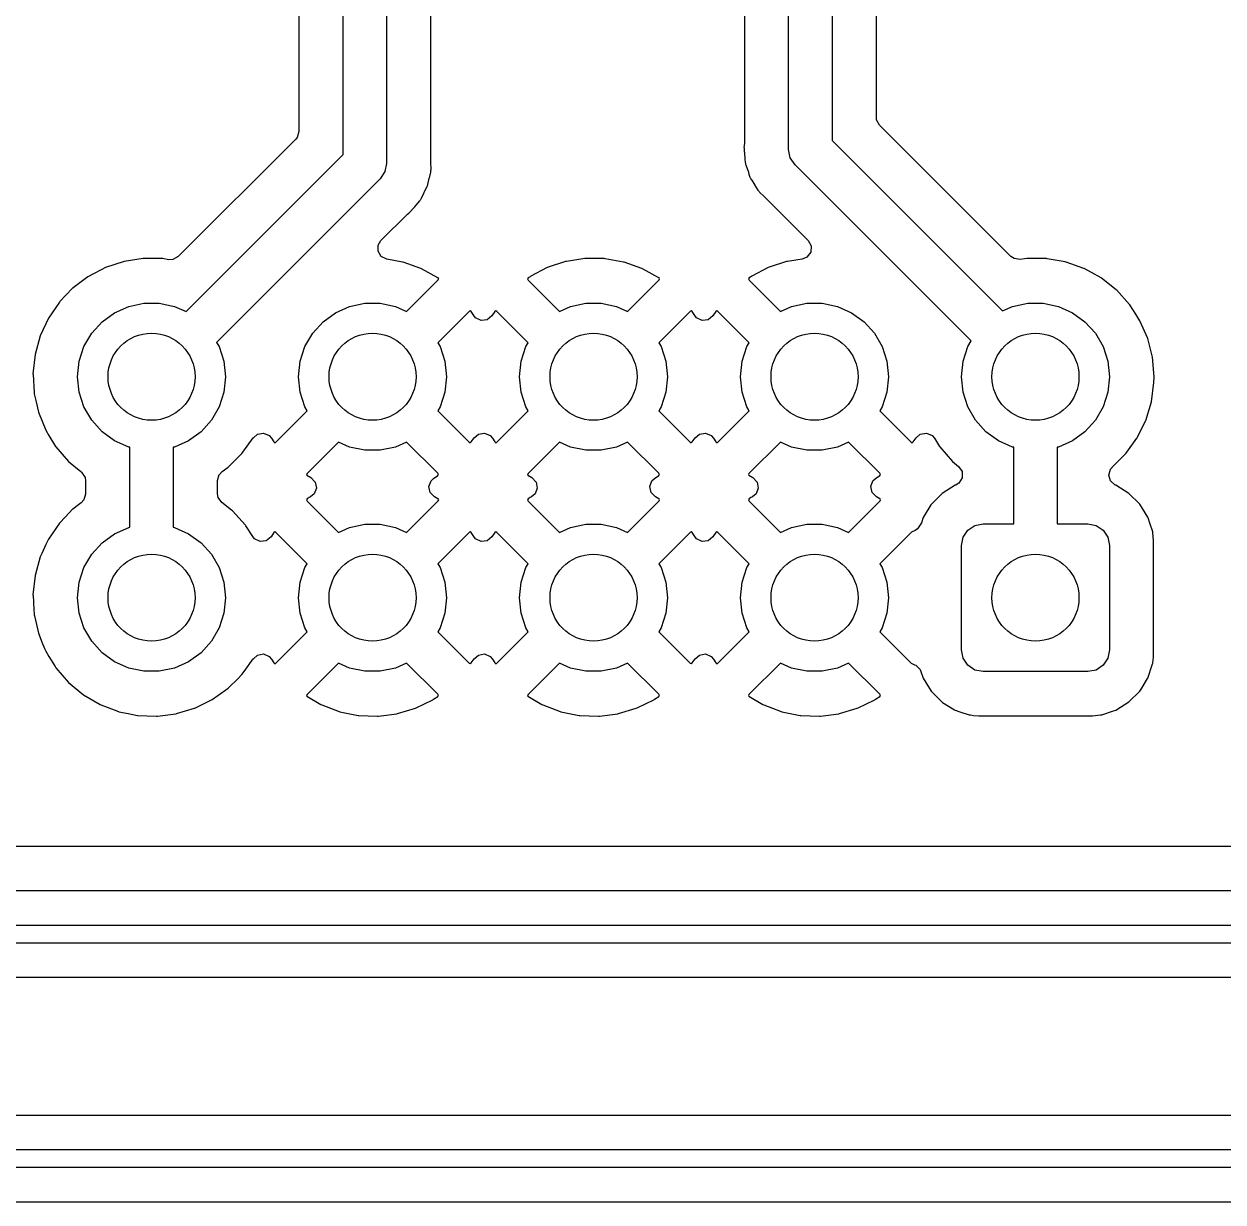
# Model space of a CAD drawing. Extents: x 83 to 135, y -230 to -45.
# Drawn here: x 102.67 to 116.46, y -229.83 to -216.29 of the extents above; entities that cross this region are included whole.
import ezdxf

# ---------------------------------------------------------------- set-up
doc = ezdxf.new("R2010")
doc.units = 0
doc.layers.add('BLACK', color=7, linetype='CONTINUOUS')

msp = doc.modelspace()

# ---------------------------------------------------------------- linework, layer by layer
at = {"layer": 'BLACK', "linetype": 'CONTINUOUS'}
for p, q in [((111.462, -217.732), (111.462, -210.94)), ((111.962, -210.94), (111.962, -217.628)), ((110.954, -211.317), (110.954, -217.665)), ((106.342, -217.789), (106.342, -211.62)), ((106.842, -211.62), (106.842, -217.893)), ((112.471, -217.366), (112.471, -212.149)), ((105.834, -212.251), (105.834, -217.526)), ((107.351, -217.88), (107.351, -212.251)), ((112.474, -217.392), (112.471, -217.366)), ((112.508, -217.455), (112.474, -217.392)), ((114.015, -218.962), (112.508, -217.455)), ((105.797, -217.615), (104.447, -218.965)), ((105.814, -217.594), (105.797, -217.615)), ((105.834, -217.526), (105.814, -217.594)), ((110.951, -217.693), (110.949, -217.705)), ((110.949, -217.705), (110.95, -217.713)), ((110.95, -217.713), (110.95, -217.713)), ((110.95, -217.713), (110.953, -217.758)), ((110.952, -217.684), (110.951, -217.693)), ((110.954, -217.665), (110.952, -217.684)), ((111.481, -217.828), (111.462, -217.732)), ((111.962, -217.628), (113.922, -219.588)), ((104.536, -219.596), (106.342, -217.789)), ((106.842, -217.893), (106.823, -217.988)), ((107.351, -217.883), (107.351, -217.88)), ((107.353, -217.961), (107.351, -217.883)), ((110.953, -217.758), (110.954, -217.768)), ((110.954, -217.768), (110.954, -217.776)), ((110.954, -217.776), (110.954, -217.78)), ((110.954, -217.78), (110.957, -217.804)), ((110.957, -217.804), (110.958, -217.809)), ((110.958, -217.809), (110.96, -217.844)), ((110.96, -217.844), (110.964, -217.882)), ((110.964, -217.882), (110.966, -217.889)), ((110.966, -217.889), (110.967, -217.895)), ((111.536, -217.909), (111.481, -217.828)), ((106.823, -217.988), (106.769, -218.069)), ((107.333, -218.058), (107.349, -217.992)), ((107.349, -217.992), (107.35, -217.987)), ((107.35, -217.987), (107.351, -217.976)), ((107.351, -217.972), (107.352, -217.968)), ((107.351, -217.976), (107.351, -217.972)), ((107.351, -217.976), (107.351, -217.976)), ((107.352, -217.968), (107.353, -217.961)), ((110.967, -217.895), (110.968, -217.9)), ((110.968, -217.9), (110.969, -217.908)), ((110.969, -217.908), (110.994, -217.976)), ((110.994, -217.976), (110.996, -217.98)), ((110.996, -217.98), (111.007, -218.017)), ((111.007, -218.017), (111.018, -218.05)), ((113.561, -219.934), (111.536, -217.909)), ((106.769, -218.069), (104.888, -219.95)), ((107.282, -218.209), (107.308, -218.159)), ((107.308, -218.159), (107.31, -218.152)), ((107.31, -218.152), (107.312, -218.146)), ((107.312, -218.146), (107.314, -218.14)), ((107.314, -218.14), (107.317, -218.134)), ((107.317, -218.134), (107.332, -218.062)), ((107.332, -218.062), (107.333, -218.058)), ((111.018, -218.05), (111.022, -218.056)), ((111.022, -218.056), (111.024, -218.062)), ((111.024, -218.062), (111.027, -218.067)), ((111.027, -218.067), (111.03, -218.074)), ((111.03, -218.074), (111.034, -218.08)), ((111.034, -218.08), (111.034, -218.08)), ((111.034, -218.08), (111.07, -218.135)), ((111.07, -218.135), (111.072, -218.139)), ((111.072, -218.139), (111.11, -218.201)), ((107.231, -218.31), (107.234, -218.305)), ((107.234, -218.305), (107.238, -218.3)), ((107.238, -218.3), (107.242, -218.294)), ((107.242, -218.294), (107.273, -218.228)), ((107.273, -218.228), (107.275, -218.224)), ((107.275, -218.224), (107.282, -218.209)), ((111.11, -218.201), (111.114, -218.205)), ((111.114, -218.205), (111.114, -218.205)), ((111.114, -218.205), (111.117, -218.209)), ((111.117, -218.209), (111.117, -218.209)), ((111.117, -218.209), (111.12, -218.212)), ((111.12, -218.212), (111.123, -218.216)), ((111.123, -218.216), (111.127, -218.222)), ((111.127, -218.222), (111.132, -218.227)), ((111.132, -218.227), (111.183, -218.275)), ((111.183, -218.275), (111.185, -218.277)), ((111.185, -218.277), (111.687, -218.779)), ((107.118, -218.446), (107.147, -218.411)), ((107.147, -218.411), (107.154, -218.403)), ((107.154, -218.403), (107.16, -218.398)), ((107.16, -218.398), (107.165, -218.391)), ((107.165, -218.391), (107.178, -218.375)), ((107.178, -218.375), (107.18, -218.372)), ((107.18, -218.372), (107.223, -218.322)), ((107.223, -218.322), (107.228, -218.316)), ((107.223, -218.322), (107.223, -218.322)), ((107.228, -218.316), (107.231, -218.31)), ((106.776, -218.781), (107.081, -218.476)), ((107.081, -218.476), (107.096, -218.464)), ((107.096, -218.464), (107.107, -218.455)), ((107.107, -218.455), (107.113, -218.451)), ((107.107, -218.455), (107.107, -218.455)), ((107.113, -218.451), (107.118, -218.446)), ((107.118, -218.446), (107.118, -218.446)), ((106.743, -218.902), (106.746, -218.831)), ((106.746, -218.831), (106.776, -218.781)), ((111.687, -218.779), (111.721, -218.842)), ((111.721, -218.842), (111.716, -218.912)), ((104.045, -218.985), (103.824, -219.019)), ((104.05, -218.985), (104.045, -218.985)), ((104.194, -218.987), (104.05, -218.985)), ((104.05, -218.985), (104.05, -218.985)), ((104.268, -218.988), (104.194, -218.987)), ((104.336, -219), (104.268, -218.988)), ((104.447, -218.965), (104.385, -218.999)), ((106.78, -218.963), (106.743, -218.902)), ((106.843, -218.995), (106.78, -218.963)), ((107.023, -219.027), (106.843, -218.995)), ((109.12, -218.986), (108.909, -219.019)), ((109.13, -218.986), (109.12, -218.986)), ((109.343, -218.988), (109.13, -218.986)), ((109.353, -218.989), (109.343, -218.988)), ((109.563, -219.027), (109.353, -218.989)), ((111.617, -218.993), (111.449, -219.019)), ((111.673, -218.969), (111.617, -218.993)), ((111.716, -218.912), (111.673, -218.969)), ((114.053, -218.988), (114.015, -218.962)), ((114.123, -218.998), (114.053, -218.988)), ((114.173, -218.99), (114.123, -218.998)), ((114.2, -218.986), (114.173, -218.99)), ((114.205, -218.985), (114.2, -218.986)), ((114.2, -218.986), (114.2, -218.986)), ((114.21, -218.985), (114.205, -218.985)), ((114.354, -218.987), (114.21, -218.985)), ((114.21, -218.985), (114.21, -218.985)), ((114.428, -218.988), (114.354, -218.987)), ((114.433, -218.989), (114.428, -218.988)), ((114.643, -219.026), (114.433, -218.989)), ((114.433, -218.989), (114.433, -218.989)), ((103.567, -219.112), (103.465, -219.165)), ((103.612, -219.088), (103.567, -219.112)), ((103.824, -219.019), (103.612, -219.088)), ((104.385, -218.999), (104.336, -219)), ((107.033, -219.029), (107.023, -219.027)), ((107.234, -219.1), (107.033, -219.029)), ((107.243, -219.105), (107.234, -219.1)), ((107.43, -219.208), (107.243, -219.105)), ((108.687, -219.091), (108.498, -219.19)), ((108.697, -219.087), (108.687, -219.091)), ((108.899, -219.021), (108.697, -219.087)), ((108.909, -219.019), (108.899, -219.021)), ((109.573, -219.029), (109.563, -219.027)), ((109.774, -219.1), (109.573, -219.029)), ((109.783, -219.105), (109.774, -219.1)), ((109.97, -219.208), (109.783, -219.105)), ((111.227, -219.091), (111.038, -219.19)), ((111.237, -219.087), (111.227, -219.091)), ((111.439, -219.021), (111.237, -219.087)), ((111.449, -219.019), (111.439, -219.021)), ((114.648, -219.027), (114.643, -219.026)), ((114.643, -219.026), (114.643, -219.026)), ((114.653, -219.029), (114.648, -219.027)), ((114.854, -219.1), (114.653, -219.029)), ((114.653, -219.029), (114.653, -219.029)), ((114.859, -219.102), (114.854, -219.1)), ((114.854, -219.1), (114.854, -219.1)), ((114.978, -219.167), (114.859, -219.102)), ((103.409, -219.195), (103.239, -219.323)), ((103.414, -219.192), (103.409, -219.195)), ((103.409, -219.195), (103.409, -219.195)), ((103.465, -219.165), (103.414, -219.192)), ((107.072, -219.594), (107.433, -219.232)), ((107.434, -219.21), (107.43, -219.208)), ((107.433, -219.232), (107.439, -219.221)), ((107.44, -219.22), (107.434, -219.21)), ((107.439, -219.221), (107.44, -219.22)), ((108.47, -219.21), (108.461, -219.221)), ((108.461, -219.221), (108.468, -219.234)), ((108.468, -219.234), (108.828, -219.594)), ((108.49, -219.195), (108.47, -219.21)), ((108.498, -219.19), (108.49, -219.195)), ((109.612, -219.594), (109.973, -219.232)), ((109.974, -219.21), (109.97, -219.208)), ((109.973, -219.232), (109.98, -219.22)), ((109.98, -219.22), (109.974, -219.21)), ((111.01, -219.21), (111.001, -219.221)), ((111.001, -219.221), (111.008, -219.234)), ((111.008, -219.234), (111.368, -219.594)), ((111.03, -219.195), (111.01, -219.21)), ((111.038, -219.19), (111.03, -219.195)), ((115.019, -219.19), (114.978, -219.167)), ((115.054, -219.21), (115.019, -219.19)), ((115.058, -219.213), (115.054, -219.21)), ((115.226, -219.345), (115.058, -219.213)), ((115.058, -219.213), (115.058, -219.213)), ((103.231, -219.329), (103.085, -219.482)), ((103.235, -219.326), (103.231, -219.329)), ((103.239, -219.323), (103.235, -219.326)), ((115.23, -219.348), (115.226, -219.345)), ((115.226, -219.345), (115.226, -219.345)), ((115.38, -219.513), (115.23, -219.348)), ((103.081, -219.487), (102.955, -219.672)), ((103.085, -219.482), (103.081, -219.487)), ((103.715, -219.609), (103.877, -219.537)), ((103.877, -219.537), (104.051, -219.5)), ((104.051, -219.5), (104.229, -219.5)), ((104.229, -219.5), (104.403, -219.537)), ((104.403, -219.537), (104.536, -219.596)), ((106.255, -219.609), (106.417, -219.537)), ((106.417, -219.537), (106.591, -219.5)), ((106.591, -219.5), (106.769, -219.5)), ((106.769, -219.5), (106.943, -219.537)), ((106.943, -219.537), (107.072, -219.594)), ((108.828, -219.594), (108.957, -219.537)), ((108.957, -219.537), (109.131, -219.5)), ((109.131, -219.5), (109.309, -219.5)), ((109.309, -219.5), (109.483, -219.537)), ((109.483, -219.537), (109.612, -219.594)), ((111.368, -219.594), (111.497, -219.537)), ((111.497, -219.537), (111.671, -219.5)), ((111.671, -219.5), (111.849, -219.5)), ((111.849, -219.5), (112.023, -219.537)), ((112.023, -219.537), (112.185, -219.609)), ((113.922, -219.588), (114.037, -219.537)), ((114.037, -219.537), (114.211, -219.5)), ((114.211, -219.5), (114.389, -219.5)), ((114.389, -219.5), (114.563, -219.537)), ((114.563, -219.537), (114.725, -219.609)), ((115.383, -219.518), (115.38, -219.513)), ((115.453, -219.625), (115.383, -219.518)), ((115.383, -219.518), (115.383, -219.518)), ((102.955, -219.672), (102.861, -219.874)), ((103.571, -219.713), (103.715, -219.609)), ((106.111, -219.713), (106.255, -219.609)), ((107.793, -219.591), (107.43, -219.954)), ((107.802, -219.587), (107.793, -219.591)), ((107.813, -219.596), (107.802, -219.587)), ((107.843, -219.643), (107.813, -219.596)), ((107.864, -219.667), (107.843, -219.643)), ((107.928, -219.699), (107.864, -219.667)), ((108.053, -219.646), (107.998, -219.691)), ((108.086, -219.597), (108.053, -219.646)), ((108.098, -219.588), (108.086, -219.597)), ((108.11, -219.594), (108.098, -219.588)), ((108.47, -219.954), (108.11, -219.594)), ((110.333, -219.591), (109.97, -219.954)), ((110.342, -219.587), (110.333, -219.591)), ((110.353, -219.596), (110.342, -219.587)), ((110.383, -219.643), (110.353, -219.596)), ((110.404, -219.667), (110.383, -219.643)), ((110.468, -219.699), (110.404, -219.667)), ((110.593, -219.646), (110.538, -219.691)), ((110.626, -219.597), (110.593, -219.646)), ((110.638, -219.588), (110.626, -219.597)), ((110.65, -219.594), (110.638, -219.588)), ((111.01, -219.954), (110.65, -219.594)), ((112.185, -219.609), (112.329, -219.713)), ((114.725, -219.609), (114.869, -219.713)), ((115.501, -219.701), (115.453, -219.625)), ((103.452, -219.845), (103.571, -219.713)), ((105.992, -219.845), (106.111, -219.713)), ((107.998, -219.691), (107.928, -219.699)), ((110.538, -219.691), (110.468, -219.699)), ((112.329, -219.713), (112.448, -219.845)), ((114.869, -219.713), (114.988, -219.845)), ((115.59, -219.906), (115.501, -219.701)), ((102.861, -219.874), (102.801, -220.09)), ((103.363, -219.999), (103.452, -219.845)), ((104.888, -219.95), (104.917, -219.999)), ((105.903, -219.999), (105.992, -219.845)), ((107.43, -219.954), (107.457, -219.999)), ((108.443, -219.999), (108.47, -219.954)), ((109.97, -219.954), (109.997, -219.999)), ((110.983, -219.999), (111.01, -219.954)), ((112.448, -219.845), (112.537, -219.999)), ((113.523, -219.999), (113.561, -219.934)), ((114.988, -219.845), (115.077, -219.999)), ((115.645, -220.122), (115.59, -219.906)), ((102.801, -220.09), (102.777, -220.312)), ((103.309, -220.168), (103.363, -219.999)), ((104.917, -219.999), (104.971, -220.168)), ((105.849, -220.168), (105.903, -219.999)), ((107.457, -219.999), (107.511, -220.168)), ((108.389, -220.168), (108.443, -219.999)), ((109.997, -219.999), (110.051, -220.168)), ((110.929, -220.168), (110.983, -219.999)), ((112.537, -219.999), (112.591, -220.168)), ((113.469, -220.168), (113.523, -219.999)), ((115.077, -219.999), (115.131, -220.168)), ((103.29, -220.345), (103.309, -220.168)), ((104.971, -220.168), (104.99, -220.345)), ((105.83, -220.345), (105.849, -220.168)), ((107.511, -220.168), (107.53, -220.345)), ((108.37, -220.345), (108.389, -220.168)), ((110.051, -220.168), (110.07, -220.345)), ((110.91, -220.345), (110.929, -220.168)), ((112.591, -220.168), (112.61, -220.345)), ((113.45, -220.345), (113.469, -220.168)), ((115.131, -220.168), (115.15, -220.345)), ((115.663, -220.345), (115.645, -220.122)), ((102.777, -220.312), (102.778, -220.317)), ((102.778, -220.317), (102.778, -220.317)), ((102.778, -220.317), (102.79, -220.53)), ((103.309, -220.522), (103.29, -220.345)), ((104.99, -220.345), (104.971, -220.522)), ((105.849, -220.522), (105.83, -220.345)), ((107.53, -220.345), (107.511, -220.522)), ((108.389, -220.522), (108.37, -220.345)), ((110.07, -220.345), (110.051, -220.522)), ((110.929, -220.522), (110.91, -220.345)), ((112.61, -220.345), (112.591, -220.522)), ((113.469, -220.522), (113.45, -220.345)), ((115.15, -220.345), (115.131, -220.522)), ((115.662, -220.412), (115.663, -220.345)), ((115.632, -220.633), (115.662, -220.412)), ((102.79, -220.53), (102.79, -220.535)), ((102.79, -220.535), (102.791, -220.54)), ((102.791, -220.54), (102.791, -220.54)), ((102.791, -220.54), (102.809, -220.617)), ((102.809, -220.617), (102.839, -220.753)), ((103.363, -220.691), (103.309, -220.522)), ((104.971, -220.522), (104.917, -220.691)), ((105.903, -220.691), (105.849, -220.522)), ((107.511, -220.522), (107.457, -220.691)), ((108.443, -220.691), (108.389, -220.522)), ((110.051, -220.522), (109.997, -220.691)), ((110.983, -220.691), (110.929, -220.522)), ((112.591, -220.522), (112.537, -220.691)), ((113.523, -220.691), (113.469, -220.522)), ((115.131, -220.522), (115.077, -220.691)), ((115.567, -220.847), (115.632, -220.633)), ((102.839, -220.753), (102.923, -220.96)), ((103.452, -220.845), (103.363, -220.691)), ((104.917, -220.691), (104.828, -220.845)), ((105.566, -221.1), (105.93, -220.736)), ((105.93, -220.736), (105.903, -220.691)), ((107.457, -220.691), (107.43, -220.736)), ((107.43, -220.736), (107.79, -221.096)), ((108.106, -221.1), (108.47, -220.736)), ((108.47, -220.736), (108.443, -220.691)), ((109.997, -220.691), (109.97, -220.736)), ((109.97, -220.736), (110.33, -221.096)), ((110.646, -221.1), (111.01, -220.736)), ((111.01, -220.736), (110.983, -220.691)), ((112.537, -220.691), (112.51, -220.736)), ((112.51, -220.736), (112.87, -221.096)), ((113.612, -220.845), (113.523, -220.691)), ((115.077, -220.691), (114.988, -220.845)), ((103.571, -220.977), (103.452, -220.845)), ((104.828, -220.845), (104.709, -220.977)), ((113.731, -220.977), (113.612, -220.845)), ((114.988, -220.845), (114.869, -220.977)), ((115.472, -221.04), (115.565, -220.851)), ((115.565, -220.851), (115.567, -220.847)), ((115.565, -220.851), (115.565, -220.851)), ((102.923, -220.96), (102.961, -221.022)), ((102.961, -221.022), (103.037, -221.146)), ((103.715, -221.081), (103.571, -220.977)), ((104.709, -220.977), (104.565, -221.081)), ((105.189, -221.213), (105.308, -221.047)), ((105.308, -221.047), (105.31, -221.048)), ((105.31, -221.048), (105.357, -221.004)), ((105.357, -221.004), (105.427, -220.992)), ((105.427, -220.992), (105.492, -221.02)), ((105.492, -221.02), (105.52, -221.052)), ((105.52, -221.052), (105.546, -221.094)), ((107.814, -221.094), (107.848, -221.047)), ((107.848, -221.047), (107.849, -221.048)), ((107.849, -221.048), (107.897, -221.004)), ((107.897, -221.004), (107.967, -220.992)), ((107.967, -220.992), (108.032, -221.019)), ((108.032, -221.019), (108.06, -221.051)), ((108.06, -221.051), (108.086, -221.094)), ((110.354, -221.094), (110.388, -221.047)), ((110.388, -221.047), (110.389, -221.048)), ((110.389, -221.048), (110.437, -221.004)), ((110.437, -221.004), (110.507, -220.992)), ((110.507, -220.992), (110.572, -221.019)), ((110.572, -221.019), (110.6, -221.051)), ((110.6, -221.051), (110.626, -221.094)), ((112.894, -221.094), (112.928, -221.047)), ((112.928, -221.047), (112.929, -221.048)), ((112.929, -221.048), (112.976, -221.004)), ((112.976, -221.004), (113.046, -220.992)), ((113.046, -220.992), (113.112, -221.02)), ((113.112, -221.02), (113.14, -221.052)), ((113.14, -221.052), (113.197, -221.146)), ((113.875, -221.081), (113.731, -220.977)), ((114.869, -220.977), (114.725, -221.081)), ((115.349, -221.213), (115.465, -221.051)), ((115.465, -221.051), (115.468, -221.047)), ((115.468, -221.047), (115.472, -221.04)), ((103.037, -221.146), (103.04, -221.15)), ((103.04, -221.15), (103.186, -221.319)), ((103.877, -221.153), (103.715, -221.081)), ((103.89, -221.156), (103.877, -221.153)), ((103.89, -222.074), (103.89, -221.156)), ((104.403, -221.153), (104.39, -221.156)), ((104.39, -221.156), (104.39, -222.074)), ((104.565, -221.081), (104.403, -221.153)), ((105.546, -221.094), (105.557, -221.104)), ((105.557, -221.104), (105.566, -221.1)), ((106.288, -221.096), (105.927, -221.457)), ((106.417, -221.153), (106.288, -221.096)), ((106.591, -221.19), (106.417, -221.153)), ((106.769, -221.19), (106.591, -221.19)), ((106.943, -221.153), (106.769, -221.19)), ((107.072, -221.096), (106.943, -221.153)), ((107.431, -221.455), (107.072, -221.096)), ((107.79, -221.096), (107.802, -221.103)), ((107.802, -221.103), (107.814, -221.094)), ((108.086, -221.094), (108.097, -221.104)), ((108.097, -221.104), (108.106, -221.1)), ((108.828, -221.096), (108.467, -221.457)), ((108.957, -221.153), (108.828, -221.096)), ((109.131, -221.19), (108.957, -221.153)), ((109.309, -221.19), (109.131, -221.19)), ((109.483, -221.153), (109.309, -221.19)), ((109.612, -221.096), (109.483, -221.153)), ((109.971, -221.455), (109.612, -221.096)), ((110.33, -221.096), (110.342, -221.103)), ((110.342, -221.103), (110.354, -221.094)), ((110.626, -221.094), (110.637, -221.104)), ((110.637, -221.104), (110.646, -221.1)), ((111.368, -221.096), (111.007, -221.457)), ((111.497, -221.153), (111.368, -221.096)), ((111.671, -221.19), (111.497, -221.153)), ((111.849, -221.19), (111.671, -221.19)), ((112.023, -221.153), (111.849, -221.19)), ((112.152, -221.096), (112.023, -221.153)), ((112.511, -221.455), (112.152, -221.096)), ((112.87, -221.096), (112.882, -221.103)), ((112.882, -221.103), (112.894, -221.094)), ((113.197, -221.146), (113.197, -221.146)), ((113.197, -221.146), (113.2, -221.15)), ((113.2, -221.15), (113.346, -221.319)), ((114.037, -221.153), (113.875, -221.081)), ((114.05, -221.156), (114.037, -221.153)), ((114.05, -222.035), (114.05, -221.156)), ((114.563, -221.153), (114.55, -221.156)), ((114.55, -221.156), (114.55, -222.035)), ((114.725, -221.081), (114.563, -221.153)), ((103.186, -221.319), (103.327, -221.436)), ((105.02, -221.386), (105.178, -221.228)), ((105.178, -221.228), (105.189, -221.213)), ((113.346, -221.319), (113.416, -221.377)), ((115.18, -221.386), (115.334, -221.232)), ((115.334, -221.232), (115.338, -221.228)), ((115.338, -221.228), (115.349, -221.213)), ((103.327, -221.436), (103.336, -221.443)), ((103.336, -221.443), (103.376, -221.502)), ((104.898, -221.538), (104.918, -221.47)), ((104.918, -221.47), (104.919, -221.47)), ((104.919, -221.47), (104.951, -221.435)), ((104.951, -221.435), (105.02, -221.386)), ((105.927, -221.457), (105.92, -221.47)), ((105.92, -221.47), (105.925, -221.477)), ((107.429, -221.479), (107.436, -221.47)), ((107.438, -221.468), (107.431, -221.455)), ((107.436, -221.47), (107.438, -221.468)), ((108.467, -221.457), (108.46, -221.47)), ((108.46, -221.47), (108.465, -221.477)), ((109.969, -221.479), (109.976, -221.47)), ((109.978, -221.468), (109.971, -221.455)), ((109.976, -221.47), (109.978, -221.468)), ((111.007, -221.457), (111, -221.47)), ((111, -221.47), (111.005, -221.477)), ((112.509, -221.479), (112.518, -221.468)), ((112.518, -221.468), (112.511, -221.455)), ((113.416, -221.377), (113.456, -221.436)), ((113.456, -221.436), (113.457, -221.507)), ((115.142, -221.475), (115.163, -221.407)), ((115.162, -221.543), (115.142, -221.475)), ((115.163, -221.407), (115.181, -221.387)), ((115.181, -221.387), (115.18, -221.386)), ((103.376, -221.502), (103.381, -221.54)), ((103.381, -221.54), (103.381, -221.693)), ((104.898, -221.692), (104.898, -221.538)), ((105.925, -221.477), (105.972, -221.505)), ((105.972, -221.505), (106.021, -221.556)), ((106.021, -221.556), (106.034, -221.626)), ((107.327, -221.607), (107.352, -221.541)), ((107.342, -221.676), (107.327, -221.607)), ((107.352, -221.541), (107.38, -221.514)), ((107.38, -221.514), (107.429, -221.479)), ((108.465, -221.477), (108.512, -221.505)), ((108.512, -221.505), (108.561, -221.556)), ((108.561, -221.556), (108.574, -221.626)), ((109.867, -221.607), (109.892, -221.541)), ((109.882, -221.676), (109.867, -221.607)), ((109.892, -221.541), (109.92, -221.514)), ((109.92, -221.514), (109.969, -221.479)), ((111.005, -221.477), (111.052, -221.505)), ((111.052, -221.505), (111.101, -221.556)), ((111.101, -221.556), (111.114, -221.626)), ((112.407, -221.607), (112.432, -221.541)), ((112.422, -221.676), (112.407, -221.607)), ((112.432, -221.541), (112.46, -221.514)), ((112.46, -221.514), (112.509, -221.479)), ((113.376, -221.593), (113.226, -221.687)), ((113.383, -221.591), (113.376, -221.593)), ((113.389, -221.588), (113.383, -221.591)), ((113.42, -221.568), (113.389, -221.588)), ((113.457, -221.507), (113.42, -221.568)), ((115.215, -221.59), (115.162, -221.543)), ((115.216, -221.591), (115.215, -221.59)), ((115.223, -221.593), (115.216, -221.591)), ((115.373, -221.686), (115.223, -221.593)), ((103.381, -221.693), (103.361, -221.761)), ((104.905, -221.733), (104.898, -221.692)), ((104.946, -221.791), (104.905, -221.733)), ((105.93, -221.75), (105.921, -221.761)), ((105.95, -221.735), (105.93, -221.75)), ((105.958, -221.73), (105.95, -221.735)), ((105.967, -221.725), (105.958, -221.73)), ((106.008, -221.692), (105.967, -221.725)), ((106.034, -221.626), (106.008, -221.692)), ((107.392, -221.727), (107.342, -221.676)), ((107.43, -221.748), (107.392, -221.727)), ((107.434, -221.75), (107.43, -221.748)), ((107.44, -221.76), (107.434, -221.75)), ((108.47, -221.75), (108.461, -221.761)), ((108.49, -221.735), (108.47, -221.75)), ((108.498, -221.73), (108.49, -221.735)), ((108.507, -221.725), (108.498, -221.73)), ((108.548, -221.692), (108.507, -221.725)), ((108.574, -221.626), (108.548, -221.692)), ((109.932, -221.727), (109.882, -221.676)), ((109.97, -221.748), (109.932, -221.727)), ((109.974, -221.75), (109.97, -221.748)), ((109.98, -221.76), (109.974, -221.75)), ((111.01, -221.75), (111.001, -221.761)), ((111.03, -221.735), (111.01, -221.75)), ((111.038, -221.73), (111.03, -221.735)), ((111.047, -221.725), (111.038, -221.73)), ((111.088, -221.692), (111.047, -221.725)), ((111.114, -221.626), (111.088, -221.692)), ((112.472, -221.727), (112.422, -221.676)), ((112.51, -221.748), (112.472, -221.727)), ((112.514, -221.75), (112.51, -221.748)), ((112.52, -221.76), (112.514, -221.75)), ((113.226, -221.687), (113.101, -221.812)), ((115.498, -221.811), (115.373, -221.686)), ((103.231, -221.869), (103.149, -221.956)), ((103.235, -221.866), (103.231, -221.869)), ((103.299, -221.818), (103.235, -221.866)), ((103.331, -221.793), (103.299, -221.818)), ((103.361, -221.761), (103.331, -221.793)), ((105.057, -221.878), (104.946, -221.791)), ((105.07, -221.888), (105.057, -221.878)), ((105.22, -222.053), (105.07, -221.888)), ((105.921, -221.761), (105.928, -221.774)), ((105.928, -221.774), (106.288, -222.134)), ((107.072, -222.134), (107.433, -221.772)), ((107.433, -221.772), (107.44, -221.76)), ((108.461, -221.761), (108.468, -221.774)), ((108.468, -221.774), (108.828, -222.134)), ((109.612, -222.134), (109.973, -221.772)), ((109.973, -221.772), (109.98, -221.76)), ((111.001, -221.761), (111.008, -221.774)), ((111.008, -221.774), (111.368, -222.134)), ((112.152, -222.134), (112.513, -221.772)), ((112.513, -221.772), (112.52, -221.76)), ((113.097, -221.818), (113.019, -221.944)), ((113.101, -221.812), (113.097, -221.818)), ((113.097, -221.818), (113.097, -221.818)), ((115.592, -221.961), (115.498, -221.811)), ((103.081, -222.027), (102.955, -222.212)), ((103.149, -221.956), (103.081, -222.027)), ((112.988, -222.023), (112.983, -222.037)), ((113.008, -221.962), (112.988, -222.023)), ((113.019, -221.944), (113.008, -221.962)), ((115.594, -221.968), (115.592, -221.961)), ((115.614, -222.027), (115.594, -221.968)), ((115.648, -222.129), (115.614, -222.027)), ((103.571, -222.253), (103.715, -222.149)), ((103.715, -222.149), (103.877, -222.077)), ((103.877, -222.077), (103.89, -222.074)), ((104.39, -222.074), (104.403, -222.077)), ((104.403, -222.077), (104.565, -222.149)), ((104.565, -222.149), (104.709, -222.253)), ((105.223, -222.058), (105.22, -222.053)), ((105.304, -222.183), (105.223, -222.058)), ((105.223, -222.058), (105.223, -222.058)), ((105.546, -222.137), (105.513, -222.185)), ((105.558, -222.128), (105.546, -222.137)), ((105.57, -222.134), (105.558, -222.128)), ((105.93, -222.494), (105.57, -222.134)), ((106.288, -222.134), (106.417, -222.077)), ((106.417, -222.077), (106.591, -222.04)), ((106.591, -222.04), (106.769, -222.04)), ((106.769, -222.04), (106.943, -222.077)), ((106.943, -222.077), (107.072, -222.134)), ((107.793, -222.131), (107.43, -222.494)), ((107.802, -222.127), (107.793, -222.131)), ((107.813, -222.136), (107.802, -222.127)), ((107.843, -222.183), (107.813, -222.136)), ((108.086, -222.137), (108.053, -222.186)), ((108.098, -222.128), (108.086, -222.137)), ((108.11, -222.134), (108.098, -222.128)), ((108.47, -222.494), (108.11, -222.134)), ((108.828, -222.134), (108.957, -222.077)), ((108.957, -222.077), (109.131, -222.04)), ((109.131, -222.04), (109.309, -222.04)), ((109.309, -222.04), (109.483, -222.077)), ((109.483, -222.077), (109.612, -222.134)), ((110.333, -222.131), (109.97, -222.494)), ((110.342, -222.127), (110.333, -222.131)), ((110.353, -222.136), (110.342, -222.127)), ((110.383, -222.183), (110.353, -222.136)), ((110.626, -222.137), (110.593, -222.186)), ((110.638, -222.128), (110.626, -222.137)), ((110.65, -222.134), (110.638, -222.128)), ((111.01, -222.494), (110.65, -222.134)), ((111.368, -222.134), (111.497, -222.077)), ((111.497, -222.077), (111.671, -222.04)), ((111.671, -222.04), (111.849, -222.04)), ((111.849, -222.04), (112.023, -222.077)), ((112.023, -222.077), (112.152, -222.134)), ((112.873, -222.131), (112.51, -222.494)), ((112.916, -222.111), (112.873, -222.131)), ((112.943, -222.095), (112.916, -222.111)), ((112.983, -222.037), (112.943, -222.095)), ((113.469, -222.189), (113.523, -222.108)), ((113.523, -222.108), (113.604, -222.054)), ((113.604, -222.054), (113.7, -222.035)), ((113.7, -222.035), (114.05, -222.035)), ((114.55, -222.035), (114.9, -222.035)), ((114.9, -222.035), (114.996, -222.054)), ((114.996, -222.054), (115.077, -222.108)), ((115.077, -222.108), (115.131, -222.189)), ((115.648, -222.136), (115.648, -222.129)), ((115.658, -222.231), (115.648, -222.136)), ((115.648, -222.136), (115.648, -222.136)), ((102.926, -222.274), (102.879, -222.375)), ((102.955, -222.212), (102.926, -222.274)), ((103.452, -222.385), (103.571, -222.253)), ((104.709, -222.253), (104.828, -222.385)), ((105.324, -222.207), (105.304, -222.183)), ((105.388, -222.238), (105.324, -222.207)), ((105.459, -222.23), (105.388, -222.238)), ((105.513, -222.185), (105.459, -222.23)), ((107.864, -222.207), (107.843, -222.183)), ((107.928, -222.239), (107.864, -222.207)), ((107.998, -222.231), (107.928, -222.239)), ((108.053, -222.186), (107.998, -222.231)), ((110.404, -222.207), (110.383, -222.183)), ((110.468, -222.239), (110.404, -222.207)), ((110.538, -222.231), (110.468, -222.239)), ((110.593, -222.186), (110.538, -222.231)), ((113.45, -222.285), (113.469, -222.189)), ((113.45, -223.485), (113.45, -222.285)), ((115.131, -222.189), (115.15, -222.285)), ((115.15, -222.285), (115.15, -223.485)), ((115.658, -222.235), (115.658, -222.231)), ((115.658, -223.535), (115.658, -222.235)), ((102.861, -222.414), (102.801, -222.63)), ((102.879, -222.375), (102.861, -222.414)), ((103.363, -222.539), (103.452, -222.385)), ((104.828, -222.385), (104.917, -222.539)), ((103.309, -222.708), (103.363, -222.539)), ((104.917, -222.539), (104.971, -222.708)), ((105.849, -222.708), (105.903, -222.539)), ((105.903, -222.539), (105.93, -222.494)), ((107.43, -222.494), (107.457, -222.539)), ((107.457, -222.539), (107.511, -222.708)), ((108.389, -222.708), (108.443, -222.539)), ((108.443, -222.539), (108.47, -222.494)), ((109.97, -222.494), (109.997, -222.539)), ((109.997, -222.539), (110.051, -222.708)), ((110.929, -222.708), (110.983, -222.539)), ((110.983, -222.539), (111.01, -222.494)), ((112.51, -222.494), (112.537, -222.539)), ((112.537, -222.539), (112.591, -222.708)), ((102.801, -222.63), (102.777, -222.852)), ((103.29, -222.885), (103.309, -222.708)), ((104.971, -222.708), (104.99, -222.885)), ((105.83, -222.885), (105.849, -222.708)), ((107.511, -222.708), (107.53, -222.885)), ((108.37, -222.885), (108.389, -222.708)), ((110.051, -222.708), (110.07, -222.885)), ((110.91, -222.885), (110.929, -222.708)), ((112.591, -222.708), (112.61, -222.885)), ((102.777, -222.852), (102.778, -222.857)), ((102.778, -222.857), (102.778, -222.857)), ((102.778, -222.857), (102.787, -223.019)), ((103.309, -223.062), (103.29, -222.885)), ((104.99, -222.885), (104.971, -223.062)), ((105.849, -223.062), (105.83, -222.885)), ((107.53, -222.885), (107.511, -223.062)), ((108.389, -223.062), (108.37, -222.885)), ((110.07, -222.885), (110.051, -223.062)), ((110.929, -223.062), (110.91, -222.885)), ((112.61, -222.885), (112.591, -223.062)), ((102.787, -223.019), (102.79, -223.075)), ((102.79, -223.075), (102.791, -223.08)), ((102.791, -223.08), (102.791, -223.08)), ((102.791, -223.08), (102.795, -223.095)), ((102.795, -223.095), (102.839, -223.293)), ((103.363, -223.231), (103.309, -223.062)), ((104.971, -223.062), (104.917, -223.231)), ((105.903, -223.231), (105.849, -223.062)), ((107.511, -223.062), (107.457, -223.231)), ((108.443, -223.231), (108.389, -223.062)), ((110.051, -223.062), (109.997, -223.231)), ((110.983, -223.231), (110.929, -223.062)), ((112.591, -223.062), (112.537, -223.231)), ((103.452, -223.385), (103.363, -223.231)), ((104.917, -223.231), (104.828, -223.385)), ((105.93, -223.276), (105.903, -223.231)), ((107.457, -223.231), (107.43, -223.276)), ((108.47, -223.276), (108.443, -223.231)), ((109.997, -223.231), (109.97, -223.276)), ((111.01, -223.276), (110.983, -223.231)), ((112.537, -223.231), (112.51, -223.276)), ((102.839, -223.293), (102.884, -223.403)), ((102.884, -223.403), (102.91, -223.468)), ((103.571, -223.517), (103.452, -223.385)), ((104.828, -223.385), (104.709, -223.517)), ((105.566, -223.64), (105.93, -223.276)), ((107.43, -223.276), (107.79, -223.636)), ((108.106, -223.64), (108.47, -223.276)), ((109.97, -223.276), (110.33, -223.636)), ((110.646, -223.64), (111.01, -223.276)), ((112.51, -223.276), (112.87, -223.636)), ((102.91, -223.468), (102.923, -223.5)), ((102.923, -223.5), (102.96, -223.56)), ((103.715, -223.621), (103.571, -223.517)), ((104.709, -223.517), (104.565, -223.621)), ((105.31, -223.588), (105.357, -223.544)), ((105.357, -223.544), (105.427, -223.532)), ((105.427, -223.532), (105.492, -223.56)), ((107.849, -223.588), (107.897, -223.544)), ((107.897, -223.544), (107.967, -223.532)), ((107.967, -223.532), (108.032, -223.559)), ((110.389, -223.588), (110.437, -223.544)), ((110.437, -223.544), (110.507, -223.532)), ((110.507, -223.532), (110.572, -223.559)), ((113.469, -223.581), (113.45, -223.485)), ((115.15, -223.485), (115.131, -223.581)), ((115.655, -223.571), (115.658, -223.535)), ((102.96, -223.56), (103.032, -223.677)), ((103.032, -223.677), (103.04, -223.69)), ((103.877, -223.693), (103.715, -223.621)), ((104.565, -223.621), (104.403, -223.693)), ((105.204, -223.732), (105.308, -223.587)), ((105.308, -223.587), (105.31, -223.588)), ((105.492, -223.56), (105.52, -223.592)), ((105.52, -223.592), (105.546, -223.634)), ((105.546, -223.634), (105.557, -223.644)), ((105.557, -223.644), (105.566, -223.64)), ((106.288, -223.636), (105.927, -223.997)), ((106.417, -223.693), (106.288, -223.636)), ((107.072, -223.636), (106.943, -223.693)), ((107.431, -223.995), (107.072, -223.636)), ((107.79, -223.636), (107.802, -223.643)), ((107.802, -223.643), (107.814, -223.634)), ((107.814, -223.634), (107.848, -223.587)), ((107.848, -223.587), (107.849, -223.588)), ((108.032, -223.559), (108.06, -223.591)), ((108.06, -223.591), (108.086, -223.634)), ((108.086, -223.634), (108.097, -223.644)), ((108.097, -223.644), (108.106, -223.64)), ((108.828, -223.636), (108.467, -223.997)), ((108.957, -223.693), (108.828, -223.636)), ((109.612, -223.636), (109.483, -223.693)), ((109.971, -223.995), (109.612, -223.636)), ((110.33, -223.636), (110.342, -223.643)), ((110.342, -223.643), (110.354, -223.634)), ((110.354, -223.634), (110.388, -223.587)), ((110.388, -223.587), (110.389, -223.588)), ((110.572, -223.559), (110.6, -223.591)), ((110.6, -223.591), (110.626, -223.634)), ((110.626, -223.634), (110.637, -223.644)), ((110.637, -223.644), (110.646, -223.64)), ((111.368, -223.636), (111.007, -223.997)), ((111.497, -223.693), (111.368, -223.636)), ((112.152, -223.636), (112.023, -223.693)), ((112.511, -223.995), (112.152, -223.636)), ((112.87, -223.636), (112.911, -223.658)), ((112.911, -223.658), (112.924, -223.661)), ((112.924, -223.661), (112.974, -223.711)), ((113.523, -223.662), (113.469, -223.581)), ((113.604, -223.716), (113.523, -223.662)), ((115.077, -223.662), (114.996, -223.716)), ((115.131, -223.581), (115.077, -223.662)), ((115.592, -223.808), (115.642, -223.657)), ((115.642, -223.657), (115.646, -223.646)), ((115.646, -223.646), (115.648, -223.64)), ((115.646, -223.646), (115.646, -223.646)), ((115.648, -223.64), (115.652, -223.595)), ((115.652, -223.595), (115.655, -223.571)), ((103.04, -223.69), (103.186, -223.859)), ((104.051, -223.73), (103.877, -223.693)), ((104.229, -223.73), (104.051, -223.73)), ((104.403, -223.693), (104.229, -223.73)), ((105.028, -223.918), (105.131, -223.816)), ((105.131, -223.816), (105.178, -223.768)), ((105.178, -223.768), (105.204, -223.732)), ((106.591, -223.73), (106.417, -223.693)), ((106.769, -223.73), (106.591, -223.73)), ((106.943, -223.693), (106.769, -223.73)), ((109.131, -223.73), (108.957, -223.693)), ((109.309, -223.73), (109.131, -223.73)), ((109.483, -223.693), (109.309, -223.73)), ((111.671, -223.73), (111.497, -223.693)), ((111.849, -223.73), (111.671, -223.73)), ((112.023, -223.693), (111.849, -223.73)), ((112.974, -223.711), (112.983, -223.732)), ((112.983, -223.732), (113.008, -223.809)), ((113.008, -223.809), (113.102, -223.959)), ((113.7, -223.735), (113.604, -223.716)), ((114.9, -223.735), (113.7, -223.735)), ((114.996, -223.716), (114.9, -223.735)), ((115.521, -223.923), (115.588, -223.814)), ((115.588, -223.814), (115.592, -223.808)), ((115.588, -223.814), (115.588, -223.814)), ((103.186, -223.859), (103.358, -224.002)), ((104.903, -224.01), (105.02, -223.926)), ((105.02, -223.926), (105.028, -223.918)), ((115.499, -223.958), (115.521, -223.923)), ((103.358, -224.002), (103.551, -224.114)), ((104.637, -224.154), (104.838, -224.056)), ((104.838, -224.056), (104.903, -224.01)), ((105.927, -223.997), (105.92, -224.01)), ((105.92, -224.01), (105.925, -224.017)), ((105.925, -224.017), (106.087, -224.111)), ((107.182, -224.151), (107.373, -224.058)), ((107.373, -224.058), (107.382, -224.052)), ((107.382, -224.052), (107.429, -224.019)), ((107.429, -224.019), (107.436, -224.01)), ((107.438, -224.008), (107.431, -223.995)), ((107.436, -224.01), (107.438, -224.008)), ((108.467, -223.997), (108.46, -224.01)), ((108.46, -224.01), (108.465, -224.017)), ((108.465, -224.017), (108.627, -224.111)), ((109.722, -224.151), (109.913, -224.058)), ((109.913, -224.058), (109.922, -224.052)), ((109.922, -224.052), (109.969, -224.019)), ((109.969, -224.019), (109.976, -224.01)), ((109.978, -224.008), (109.971, -223.995)), ((109.976, -224.01), (109.978, -224.008)), ((111.007, -223.997), (111, -224.01)), ((111, -224.01), (111.005, -224.017)), ((111.005, -224.017), (111.167, -224.111)), ((112.262, -224.151), (112.453, -224.058)), ((112.453, -224.058), (112.462, -224.052)), ((112.462, -224.052), (112.509, -224.019)), ((112.509, -224.019), (112.518, -224.008)), ((112.518, -224.008), (112.511, -223.995)), ((113.102, -223.959), (113.227, -224.084)), ((113.227, -224.084), (113.233, -224.088)), ((113.233, -224.088), (113.233, -224.088)), ((113.233, -224.088), (113.37, -224.173)), ((115.224, -224.177), (115.374, -224.083)), ((115.374, -224.083), (115.499, -223.958)), ((103.551, -224.114), (103.556, -224.116)), ((103.556, -224.116), (103.556, -224.116)), ((103.556, -224.116), (103.629, -224.144)), ((103.629, -224.144), (103.76, -224.194)), ((103.76, -224.194), (103.765, -224.195)), ((103.765, -224.195), (103.765, -224.195)), ((103.765, -224.195), (103.87, -224.216)), ((103.87, -224.216), (103.979, -224.239)), ((104.207, -224.246), (104.418, -224.219)), ((104.418, -224.219), (104.423, -224.218)), ((104.418, -224.219), (104.418, -224.219)), ((104.423, -224.218), (104.428, -224.217)), ((104.428, -224.217), (104.632, -224.156)), ((104.632, -224.156), (104.637, -224.154)), ((104.632, -224.156), (104.632, -224.156)), ((106.087, -224.111), (106.096, -224.116)), ((106.096, -224.116), (106.295, -224.192)), ((106.295, -224.192), (106.305, -224.195)), ((106.305, -224.195), (106.514, -224.237)), ((106.747, -224.246), (106.958, -224.219)), ((106.958, -224.219), (106.968, -224.216)), ((106.968, -224.216), (107.172, -224.155)), ((107.172, -224.155), (107.182, -224.151)), ((108.627, -224.111), (108.636, -224.116)), ((108.636, -224.116), (108.835, -224.192)), ((108.835, -224.192), (108.845, -224.195)), ((108.845, -224.195), (109.054, -224.237)), ((109.287, -224.246), (109.498, -224.219)), ((109.498, -224.219), (109.508, -224.216)), ((109.508, -224.216), (109.712, -224.155)), ((109.712, -224.155), (109.722, -224.151)), ((111.167, -224.111), (111.176, -224.116)), ((111.176, -224.116), (111.375, -224.192)), ((111.375, -224.192), (111.385, -224.195)), ((111.385, -224.195), (111.594, -224.237)), ((111.827, -224.246), (112.038, -224.219)), ((112.038, -224.219), (112.048, -224.216)), ((112.048, -224.216), (112.252, -224.155)), ((112.252, -224.155), (112.262, -224.151)), ((113.37, -224.173), (113.377, -224.177)), ((113.377, -224.177), (113.43, -224.195)), ((113.43, -224.195), (113.539, -224.231)), ((113.539, -224.231), (113.539, -224.231)), ((113.539, -224.231), (113.545, -224.233)), ((113.545, -224.233), (113.552, -224.233)), ((113.552, -224.233), (113.552, -224.233)), ((113.552, -224.233), (113.587, -224.237)), ((114.954, -224.243), (115.049, -224.233)), ((115.049, -224.233), (115.049, -224.233)), ((115.049, -224.233), (115.056, -224.233)), ((115.056, -224.233), (115.063, -224.23)), ((115.063, -224.23), (115.198, -224.185)), ((115.063, -224.23), (115.063, -224.23)), ((115.198, -224.185), (115.224, -224.177)), ((103.979, -224.239), (103.984, -224.239)), ((103.984, -224.239), (103.984, -224.239)), ((103.984, -224.239), (104.197, -224.247)), ((104.197, -224.247), (104.197, -224.247)), ((104.197, -224.247), (104.202, -224.247)), ((104.202, -224.247), (104.207, -224.246)), ((104.207, -224.246), (104.207, -224.246)), ((106.514, -224.237), (106.524, -224.238)), ((106.524, -224.238), (106.737, -224.246)), ((106.737, -224.246), (106.747, -224.246)), ((109.054, -224.237), (109.064, -224.238)), ((109.064, -224.238), (109.277, -224.246)), ((109.277, -224.246), (109.287, -224.246)), ((111.594, -224.237), (111.604, -224.238)), ((111.604, -224.238), (111.817, -224.246)), ((111.817, -224.246), (111.827, -224.246)), ((113.587, -224.237), (113.65, -224.243)), ((113.65, -224.243), (114.95, -224.243)), ((114.95, -224.243), (114.954, -224.243)), ((114.954, -224.243), (114.954, -224.243)), ((117.373, -225.743), (101.194, -225.743)), ((100.931, -226.251), (117.636, -226.251)), ((117.719, -226.651), (100.848, -226.651)), ((100.643, -226.851), (117.884, -226.851)), ((117.967, -227.251), (100.56, -227.251)), ((100.413, -228.832), (118.183, -228.832)), ((118.265, -229.232), (100.33, -229.232)), ((88.7823, -229.431), (124.746, -229.431)), ((124.829, -229.831), (88.6991, -229.831))]:
    msp.add_line(p, q, dxfattribs=at)
at = {"layer": 'BLACK'}
for centre in [(104.14, -220.345), (106.68, -220.345), (109.22, -220.345), (111.76, -220.345), (114.3, -220.345), (104.14, -222.885), (106.68, -222.885), (109.22, -222.885), (111.76, -222.885), (114.3, -222.885)]:
    msp.add_circle(centre, 0.5, dxfattribs=at)

doc.saveas('drawing.dxf')
